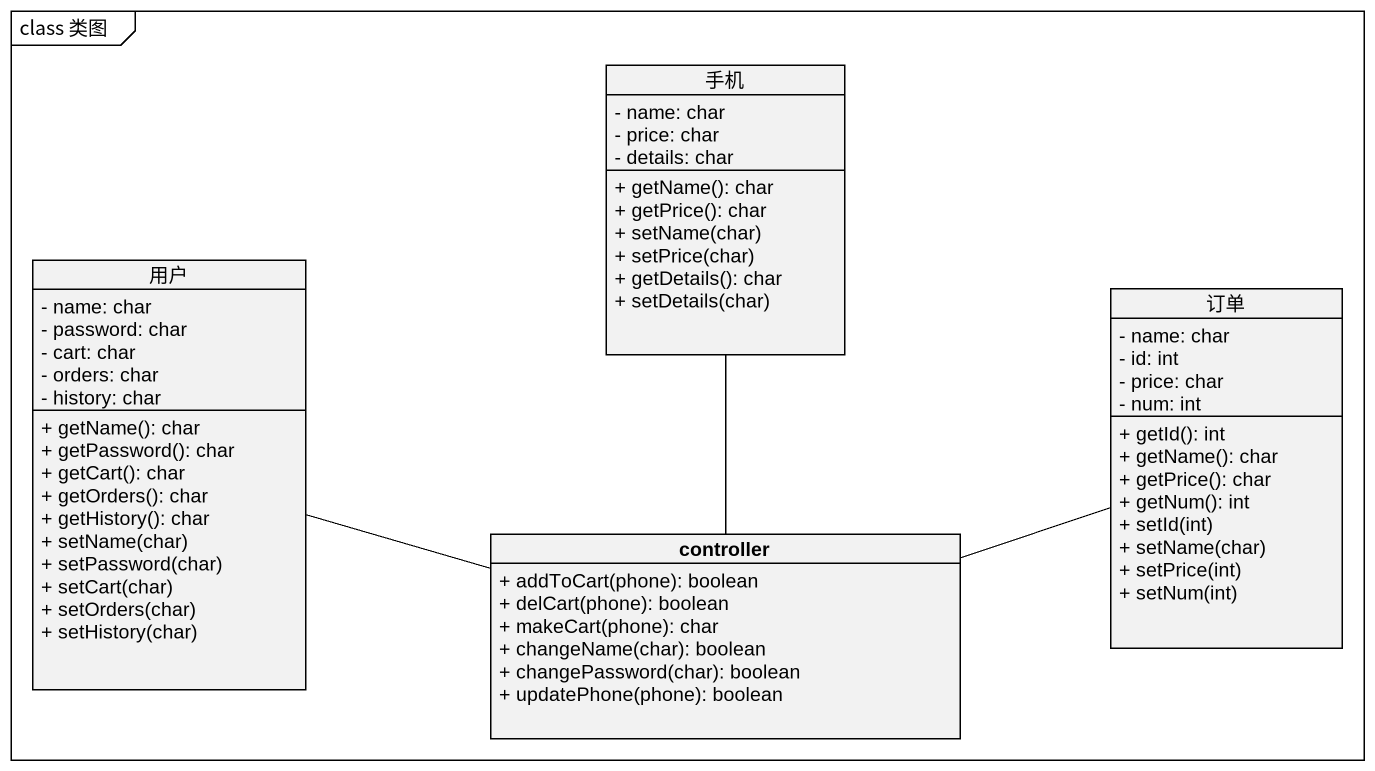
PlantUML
@startuml
mainframe class 类图
hide circle
hide empty members
skinparam classAttributeIconSize 0
class 手机 {
  - name: char
  - price: char
  - details: char
  + getName(): char
  + getPrice(): char
  + setName(char)
  + setPrice(char)
  + getDetails(): char
  + setDetails(char)
}
class 用户 {
  - name: char
  - password: char
  - cart: char
  - orders: char
  - history: char
  + getName(): char
  + getPassword(): char
  + getCart(): char
  + getOrders(): char
  + getHistory(): char
  + setName(char)
  + setPassword(char)
  + setCart(char)
  + setOrders(char)
  + setHistory(char)
}
class 订单 {
  - name: char
  - id: int
  - price: char
  - num: int
  + getId(): int
  + getName(): char
  + getPrice(): char
  + getNum(): int
  + setId(int)
  + setName(char)
  + setPrice(int)
  + setNum(int)
}
class controller {
  + addToCart(phone): boolean
  + delCart(phone): boolean
  + makeCart(phone): char
  + changeName(char): boolean
  + changePassword(char): boolean
  + updatePhone(phone): boolean
}
手机 -- controller
用户 -right- controller
订单 -left- controller
@enduml
